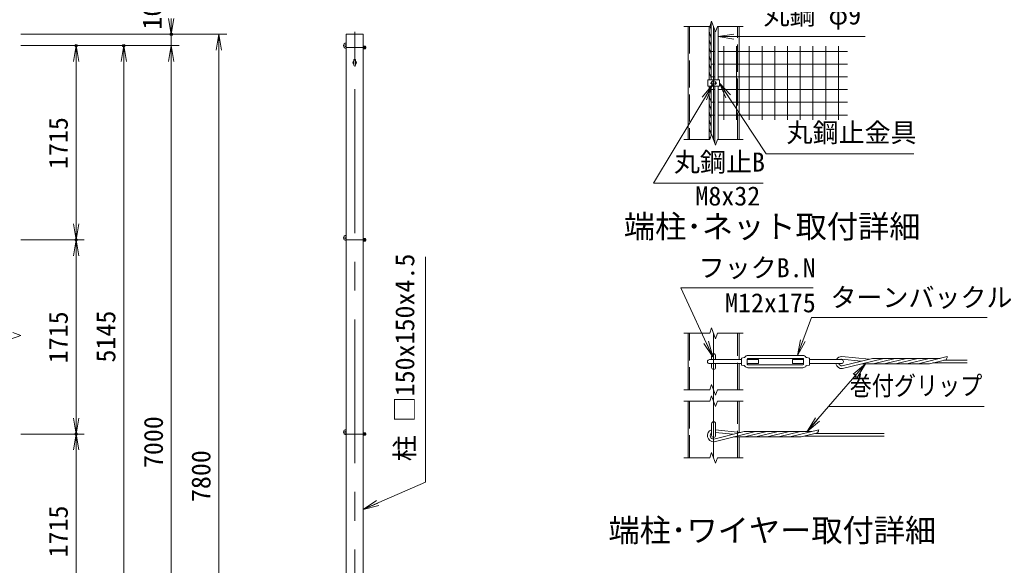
# Model space of a CAD drawing. Units: millimetres at full size. Extents: x -14700 to 14700, y -10395 to 10395.
# Drawn here: x 1217 to 9928, y 1054 to 5871 of the extents above; entities that cross this region are included whole.
import ezdxf
from ezdxf.enums import TextEntityAlignment as Align

# ---------------------------------------------------------------- set-up
doc = ezdxf.new("R2010")
doc.units = ezdxf.units.MM
doc.header["$LTSCALE"] = 40
doc.header["$PDMODE"] = 32
doc.header["$PDSIZE"] = 20
doc.linetypes.add('DASHED', pattern=[7.5, 6, -1.5])
doc.linetypes.add('USER1', pattern=[50.8, 31.75, -6.35, 6.35, -6.35])
for name, color, linetype, lineweight in [('0-0_D-STR1', 1, 'Continuous', 18), ('0-1_D-BMK', 2, 'USER1', 13), ('0-2_D-STR3', 3, 'Continuous', 13), ('0-6_D-STR-DIM', 7, 'Continuous', 13), ('0-7_0', 7, 'Continuous', 18), ('0-9_D-STR-TXT', 7, 'Continuous', 13), ('0-A_D-STR2', 7, 'Continuous', 13), ('0-B_D-TTL-TXT', 7, 'Continuous', 13)]:
    doc.layers.add(name, color=color, linetype=linetype, lineweight=lineweight)
doc.layers.add('0-8_Defpoints', color=253, linetype='Continuous')
doc.styles.add('ＭＳ ゴシック', font='')
doc.styles.get('ＭＳ ゴシック').set_extended_font_data('MS Gothic')

# ---------------------------------------------------------------- blocks, each defined once
blk = doc.blocks.new('_Open')
at = {"layer": '0-7_0'}
blk.add_line((-40, 6.67), (0, 0), dxfattribs=at)
blk.add_lwpolyline([(-40, -6.67), (0, 0), (-40, 0)], dxfattribs=at)

msp = doc.modelspace()

# ---------------------------------------------------------------- linework, layer by layer
at = {"layer": '0-0_D-STR1'}
for p, q in [((7119.04, 5812.4), (7119.04, 4812.4)), ((7569.04, 4812.4), (7569.04, 5812.4)), ((7119.04, 3102.28), (7119.04, 2602.28)), ((7569.04, 2870.28), (7569.04, 3102.28)), ((7569.04, 2602.28), (7569.04, 2834.28)), ((7119.04, 2502.28), (7119.04, 2002.28)), ((7569.04, 2232.98), (7569.04, 2502.28)), ((7569.04, 2002.28), (7569.04, 2187.29))]:
    msp.add_line(p, q, dxfattribs=at)
at = {"layer": '0-0_D-STR1', "linetype": 'DASHED'}
for p, q in [((7132.54, 5812.4), (7132.54, 4812.4)), ((7555.54, 4812.4), (7555.54, 5812.4)), ((7132.54, 3102.28), (7132.54, 2602.28)), ((7555.54, 2602.28), (7555.54, 3102.28)), ((7132.54, 2502.28), (7132.54, 2002.28)), ((7555.54, 2002.28), (7555.54, 2502.28))]:
    msp.add_line(p, q, dxfattribs=at)
at = {"layer": '0-0_D-STR1'}
msp.add_lwpolyline([(4099.8, 5742.52), (4249.8, 5742.52), (4249.8, -2057.48), (4099.8, -2057.48)], close=True, dxfattribs=at)
at = {"layer": '0-1_D-BMK'}
for p, q in [((4174.8, -2108.48), (4174.8, 5793.52)), ((7344.04, 4812.4), (7344.04, 5812.4)), ((4099.8, 5625.52), (4272.3, 5625.52)), ((7314.04, 5312.4), (7374.04, 5312.4)), ((4099.8, 3927.52), (4272.3, 3927.52)), ((7344.04, 2002.28), (7344.04, 3102.28)), ((4099.8, 2212.52), (4272.3, 2212.52))]:
    msp.add_line(p, q, dxfattribs=at)
at = {"layer": '0-2_D-STR3'}
for p, q in [((7323.04, 5340.9), (7323.04, 5849.84)), ((7305.04, 5340.9), (7305.04, 5812.4)), ((7356.04, 5340.9), (7356.04, 5779.43)), ((7383.04, 5340.9), (7383.04, 5812.4)), ((4249.8, 5636.47), (4249.8, 5614.57)), ((4249.8, 5636.47), (4259, 5636.47)), ((4249.8, 5631), (4259, 5631)), ((4249.8, 5620.05), (4259, 5620.05)), ((4249.8, 5614.57), (4259, 5614.57)), ((4259.8, 5636.47), (4259.8, 5614.57)), ((4259.8, 5636.47), (4269, 5636.47)), ((4259.8, 5634.14), (4259.8, 5616.9)), ((4259.8, 5631), (4269, 5631)), ((4259.8, 5620.05), (4269, 5620.05)), ((4259.8, 5614.57), (4269, 5614.57)), ((4269.8, 5634.14), (4269.8, 5616.9)), ((4269.8, 5631.52), (4273.85, 5631.52)), ((4269.8, 5630.57), (4274.8, 5630.57)), ((4269.8, 5619.52), (4273.85, 5619.52)), ((4274.8, 5630.57), (4273.85, 5631.52)), ((4273.85, 5631.52), (4273.85, 5619.52)), ((4274.8, 5630.57), (4274.8, 5620.47)), ((4168.55, 5468.77), (4168.55, 5516.27)), ((4181.05, 5468.77), (4181.05, 5516.27)), ((7292.44, 5340.9), (7395.64, 5340.9)), ((7292.44, 5340.9), (7292.44, 5283.9)), ((7324.54, 5323.65), (7344.04, 5334.91)), ((7324.54, 5301.14), (7324.54, 5323.65)), ((7344.04, 5334.91), (7363.54, 5323.65)), ((7363.54, 5323.65), (7363.54, 5301.14)), ((7395.64, 5340.9), (7395.64, 5283.9)), ((7292.44, 5283.9), (7395.64, 5283.9)), ((7305.04, 4812.4), (7305.04, 5283.9)), ((7323.04, 4849.84), (7323.04, 5283.9)), ((7344.04, 5289.88), (7324.54, 5301.14)), ((7363.54, 5301.14), (7344.04, 5289.88)), ((7356.04, 4779.43), (7356.04, 5283.9)), ((7383.04, 4812.4), (7383.04, 5283.9)), ((4249.8, 3938.47), (4249.8, 3916.57)), ((4249.8, 3938.47), (4259, 3938.47)), ((4249.8, 3933), (4259, 3933)), ((4249.8, 3922.05), (4259, 3922.05)), ((4259.8, 3938.47), (4259.8, 3916.57)), ((4259.8, 3938.47), (4269, 3938.47)), ((4259.8, 3936.14), (4259.8, 3918.9)), ((4259.8, 3933), (4269, 3933)), ((4259.8, 3922.05), (4269, 3922.05)), ((4269.8, 3936.14), (4269.8, 3918.9)), ((4269.8, 3933.52), (4273.85, 3933.52)), ((4269.8, 3932.57), (4274.8, 3932.57)), ((4269.8, 3921.52), (4273.85, 3921.52)), ((4274.8, 3932.57), (4273.85, 3933.52)), ((4273.85, 3933.52), (4273.85, 3921.52)), ((4274.8, 3932.57), (4274.8, 3922.47)), ((4249.8, 3916.57), (4259, 3916.57)), ((4259.8, 3916.57), (4269, 3916.57)), ((7326.04, 2903.28), (7326.04, 2870.28)), ((7362.04, 2903.28), (7362.04, 2870.28)), ((7590.03, 2882.28), (7613.43, 2887.3)), ((7590.03, 2822.28), (7590.03, 2882.28)), ((7641.03, 2829.78), (7641.03, 2874.78)), ((7647.03, 2906.28), (8133.03, 2906.28)), ((7647.03, 2880.78), (8133.03, 2880.78)), ((8139.03, 2829.78), (8139.03, 2874.78)), ((8475.26, 2898.41), (8716.24, 2873.4)), ((8478.81, 2814.53), (8735.8, 2878.25)), ((8482.54, 2790.73), (8835.52, 2878.25)), ((9344.78, 2880.9), (8757.47, 2880.9)), ((8763.48, 2835.66), (8935.24, 2878.25)), ((8863.2, 2835.66), (9034.96, 2878.25)), ((8962.92, 2835.66), (9134.68, 2878.25)), ((9062.63, 2835.66), (9234.4, 2878.25)), ((9162.35, 2835.66), (9407.81, 2896.53)), ((7308.04, 2870.28), (7590.03, 2870.28)), ((7308.04, 2834.28), (7590.03, 2834.28)), ((7326.04, 2834.28), (7326.04, 2801.28)), ((7362.04, 2834.28), (7362.04, 2801.28)), ((7590.03, 2822.28), (7613.43, 2817.27)), ((7641.03, 2870.28), (7740.03, 2870.28)), ((7647.03, 2823.78), (8133.03, 2823.78)), ((7647.03, 2798.28), (8133.03, 2798.28)), ((8040.03, 2834.28), (8040.03, 2870.28)), ((8040.03, 2870.28), (8139.03, 2870.28)), ((8040.03, 2834.28), (8139.03, 2834.28)), ((8190.03, 2822.28), (8166.63, 2817.27)), ((8190.03, 2870.28), (8472.03, 2870.28)), ((8190.03, 2834.28), (8472.03, 2834.28)), ((8474.62, 2874.35), (8647.64, 2856.39)), ((9243.23, 2833.02), (8653.09, 2833.02)), ((9262.07, 2835.66), (9396.12, 2868.9)), ((9280.7, 2840.28), (9584.04, 2840.28)), ((9377.49, 2864.28), (9584.04, 2864.28)), ((7326.04, 2303.28), (7326.04, 2201.28)), ((7362.04, 2303.28), (7362.04, 2201.28)), ((4249.8, 2223.47), (4249.8, 2201.57)), ((4249.8, 2223.47), (4259, 2223.47)), ((4249.8, 2218), (4259, 2218)), ((4249.8, 2207.05), (4259, 2207.05)), ((4249.8, 2201.57), (4259, 2201.57)), ((4259.8, 2223.47), (4259.8, 2201.57)), ((4259.8, 2223.47), (4269, 2223.47)), ((4259.8, 2221.14), (4259.8, 2203.9)), ((4259.8, 2218), (4269, 2218)), ((4259.8, 2207.05), (4269, 2207.05)), ((4259.8, 2201.57), (4269, 2201.57)), ((4269.8, 2221.14), (4269.8, 2203.9)), ((4269.8, 2218.52), (4273.85, 2218.52)), ((4269.8, 2217.57), (4274.8, 2217.57)), ((4269.8, 2206.52), (4273.85, 2206.52)), ((4274.8, 2217.57), (4273.85, 2218.52)), ((4273.85, 2218.52), (4273.85, 2206.52)), ((4274.8, 2217.57), (4274.8, 2207.47)), ((7345.18, 2168.81), (7602.18, 2232.53)), ((7348.91, 2145), (7701.89, 2232.53)), ((7362.04, 2250.57), (7582.61, 2227.68)), ((7362.04, 2226.44), (7514.01, 2210.67)), ((8109.6, 2187.29), (7519.46, 2187.29)), ((8211.15, 2235.18), (7623.84, 2235.18)), ((7629.85, 2189.94), (7801.61, 2232.53)), ((7729.57, 2189.94), (7901.33, 2232.53)), ((7829.29, 2189.94), (8001.05, 2232.53)), ((7929, 2189.94), (8100.77, 2232.53)), ((8028.72, 2189.94), (8274.18, 2250.8)), ((8128.44, 2189.94), (8262.49, 2223.18)), ((8147.07, 2194.56), (8850.41, 2194.56)), ((8243.86, 2218.56), (8850.41, 2218.56))]:
    msp.add_line(p, q, dxfattribs=at)
for points in [[(7305.04, 5769), (7310.76, 5740.54), (7318.32, 5727.29), (7323.04, 5699.96)], [(7310.15, 5814.45), (7310.76, 5811.47), (7318.32, 5798.22), (7323.04, 5770.89)], [(7305.04, 5698.07), (7310.76, 5669.61), (7318.32, 5656.36), (7323.04, 5629.04)], [(4269.8, 5620.47), (4274.8, 5620.47), (4273.85, 5619.52)], [(7305.04, 5627.14), (7310.76, 5598.68), (7318.32, 5585.43), (7323.04, 5558.11)], [(7305.04, 5556.21), (7310.76, 5527.75), (7318.32, 5514.5), (7323.04, 5487.18)], [(7305.04, 5485.28), (7310.76, 5456.82), (7318.32, 5443.58), (7323.04, 5416.25)], [(7305.04, 5414.35), (7310.76, 5385.89), (7318.32, 5372.65), (7323.04, 5345.32)], [(7305.04, 5272.5), (7310.76, 5244.04), (7318.32, 5230.79), (7323.04, 5203.46)], [(7305.04, 5201.57), (7310.76, 5173.11), (7318.32, 5159.86), (7323.04, 5132.53)], [(7305.04, 5130.64), (7310.76, 5102.18), (7318.32, 5088.93), (7323.04, 5061.6)], [(7305.04, 5059.71), (7310.76, 5031.25), (7318.32, 5018), (7323.04, 4990.68)], [(7305.04, 4988.78), (7310.76, 4960.32), (7318.32, 4947.07), (7323.04, 4919.75)], [(7305.04, 4917.85), (7310.76, 4889.39), (7318.32, 4876.15), (7323.04, 4848.82)], [(7305.04, 4846.92), (7310.76, 4818.46), (7311.28, 4817.55)], [(4269.8, 3922.47), (4274.8, 3922.47), (4273.85, 3921.52)], [(8190.03, 2822.28), (8190.03, 2882.28), (8166.63, 2887.3)], [(7641.03, 2834.28), (7740.03, 2834.28), (7740.03, 2870.28)], [(4269.8, 2207.47), (4274.8, 2207.47), (4273.85, 2206.52)]]:
    msp.add_lwpolyline(points, dxfattribs=at)
msp.add_circle((7344.04, 5312.4), 18.75, dxfattribs=at)
for centre, radius, start, end in [((4099.8, 5642.52), 23, 90, 270), ((4099.8, 5642.52), 11, 90, 270), ((4240.66, 5625.52), 19.14, 343.37369, 16.62631), ((4254.82, 5633.73), 5, 326.78843, 33.21157), ((4254.82, 5617.31), 5, 326.78843, 33.21157), ((4250.66, 5625.52), 19.14, 343.37369, 16.62631), ((4264.82, 5633.73), 5, 326.78843, 33.21157), ((4264.82, 5617.31), 5, 326.78843, 33.21157), ((4174.8, 5492.52), 15, 114.62432, 245.37568), ((4174.8, 5516.27), 6.25, 0, 180), ((4174.8, 5492.52), 15, 294.62432, 65.37568), ((4174.8, 5468.77), 6.25, 180, 0), ((4099.8, 3944.52), 23, 90, 270), ((4099.8, 3944.52), 11, 90, 270), ((4240.66, 3927.52), 19.14, 343.37369, 16.62631), ((4254.82, 3935.73), 5, 326.78843, 33.21157), ((4254.82, 3919.31), 5, 326.78843, 33.21157), ((4250.66, 3927.52), 19.14, 343.37369, 16.62631), ((4264.82, 3935.73), 5, 326.78843, 33.21157), ((4264.82, 3919.31), 5, 326.78843, 33.21157), ((7344.04, 2903.28), 18, 0, 180), ((7610.91, 2899.03), 12, 282.09925, 326.11888), ((7647.03, 2874.78), 31.5, 90, 146.11888), ((7647.03, 2874.78), 6, 90, 180), ((8133.03, 2874.78), 31.5, 33.88112, 90), ((8133.03, 2874.78), 6, 0, 90), ((8169.14, 2899.03), 12, 213.88112, 257.90075), ((8477.67, 2844.51), 54, 92.82496, 151.48944), ((8757.47, 2790.9), 90, 90, 103.92636), ((8857.19, 2790.9), 90, 90, 103.92636), ((8956.9, 2790.9), 90, 90, 103.92636), ((9056.62, 2790.9), 90, 90, 103.92636), ((9156.34, 2790.9), 90, 90, 103.92636), ((9256.06, 2790.9), 90, 90, 103.92636), ((9206.01, 2965.67), 213.32, 333.02173, 341.08588), ((7308.04, 2852.28), 18, 90, 270), ((7344.04, 2801.28), 18, 180, 0), ((7610.91, 2805.53), 12, 33.88112, 77.90075), ((7647.03, 2829.78), 31.5, 213.88112, 270), ((7647.03, 2829.78), 6, 180, 270), ((8133.03, 2829.78), 6, 270, 0), ((8133.03, 2829.78), 31.5, 270, 326.11888), ((8169.14, 2805.53), 12, 102.09925, 146.11888), ((8477.67, 2844.51), 54, 191.63319, 275.17572), ((8477.67, 2844.51), 30, 199.92759, 272.18972), ((8477.67, 2844.51), 30, 95.82544, 120.77566), ((8472.03, 2852.28), 18, 270, 90), ((8741.82, 2923.02), 90, 270, 283.92645), ((8841.53, 2923.02), 90, 270, 283.92645), ((8941.25, 2923.02), 90, 270, 283.92645), ((9040.97, 2923.02), 90, 270, 283.92645), ((9140.69, 2923.02), 90, 270, 283.92645), ((9240.41, 2923.02), 90, 270, 283.92645), ((7344.04, 2303.28), 18, 0, 180), ((4099.8, 2229.52), 23, 90, 270), ((4099.8, 2229.52), 11, 90, 270), ((4240.66, 2212.52), 19.14, 343.37369, 16.62631), ((4254.82, 2220.73), 5, 326.78843, 33.21157), ((4254.82, 2204.31), 5, 326.78843, 33.21157), ((4250.66, 2212.52), 19.14, 343.37369, 16.62631), ((4264.82, 2220.73), 5, 326.78843, 33.21157), ((4264.82, 2204.31), 5, 326.78843, 33.21157), ((7344.04, 2198.78), 54, 109.47138, 275.17572), ((7344.04, 2198.78), 30, 126.87024, 272.18972), ((7344.04, 2201.28), 18, 180, 0), ((7623.84, 2145.17), 90, 90, 103.92636), ((7608.19, 2277.29), 90, 270, 283.92645), ((7723.56, 2145.17), 90, 90, 103.92636), ((7707.9, 2277.29), 90, 270, 283.92645), ((7823.28, 2145.17), 90, 90, 103.92636), ((7807.63, 2277.29), 90, 270, 283.92645), ((7922.99, 2145.17), 90, 90, 103.92636), ((7907.34, 2277.29), 90, 270, 283.92645), ((8022.71, 2145.17), 90, 90, 103.92636), ((8007.06, 2277.29), 90, 270, 283.92645), ((8122.43, 2145.17), 90, 90, 103.92636), ((8106.78, 2277.29), 90, 270, 283.92645), ((8072.38, 2319.95), 213.32, 333.02173, 341.08588)]:
    msp.add_arc(centre, radius, start, end, dxfattribs=at)
at = {"layer": '0-6_D-STR-DIM'}
for p, q in [((7326.72, 5859.97), (7309.41, 5812.4)), ((7361.35, 5764.82), (7326.72, 5859.97)), ((7081.54, 5812.4), (7309.41, 5812.4)), ((7378.67, 5812.4), (7361.35, 5764.82)), ((7378.67, 5812.4), (7606.54, 5812.4)), ((1225.76, 5742.52), (2625.76, 5742.52)), ((1225.76, 5742.52), (3045.76, 5742.52)), ((2555.76, 5642.52), (2555.76, 5742.52)), ((2975.76, 5742.52), (2975.76, -2057.48)), ((1225.76, 5642.52), (1785.76, 5642.52)), ((1225.76, 5642.52), (2205.76, 5642.52)), ((1225.76, 5642.52), (2625.76, 5642.52)), ((1225.76, 5642.52), (2625.76, 5642.52)), ((1715.76, 3927.52), (1715.76, 5642.52)), ((2135.76, 497.52), (2135.76, 5642.52)), ((2555.76, 5642.52), (2555.76, -1357.48)), ((2555.76, 5502.52), (2555.76, 5362.52)), ((7081.54, 4812.4), (7309.41, 4812.4)), ((7326.72, 4859.97), (7309.41, 4812.4)), ((7361.35, 4764.82), (7326.72, 4859.97)), ((7378.67, 4812.4), (7361.35, 4764.82)), ((7378.67, 4812.4), (7606.54, 4812.4)), ((1225.76, 3927.52), (1785.76, 3927.52)), ((1225.76, 3927.52), (1785.76, 3927.52)), ((1715.76, 2212.52), (1715.76, 3927.52)), ((7326.72, 3149.86), (7309.41, 3102.28)), ((7361.35, 3054.71), (7326.72, 3149.86)), ((1085.28, 3031.87), (1226.24, 3083.17)), ((1226.24, 3083.17), (1155.76, 3108.83)), ((7081.54, 3102.28), (7309.41, 3102.28)), ((7378.67, 3102.28), (7361.35, 3054.71)), ((7378.67, 3102.28), (7606.54, 3102.28)), ((7326.72, 2649.86), (7309.41, 2602.28)), ((7361.35, 2554.71), (7326.72, 2649.86)), ((7081.54, 2602.28), (7309.41, 2602.28)), ((7326.72, 2549.86), (7309.41, 2502.28)), ((7361.35, 2454.71), (7326.72, 2549.86)), ((7378.67, 2602.28), (7361.35, 2554.71)), ((7378.67, 2602.28), (7606.54, 2602.28)), ((7081.54, 2502.28), (7309.41, 2502.28)), ((7378.67, 2502.28), (7361.35, 2454.71)), ((7378.67, 2502.28), (7606.54, 2502.28)), ((1225.76, 2212.52), (1785.76, 2212.52)), ((1225.76, 2212.52), (1785.76, 2212.52)), ((1715.76, 497.52), (1715.76, 2212.52)), ((7326.72, 2049.86), (7309.41, 2002.28)), ((7361.35, 1954.71), (7326.72, 2049.86)), ((7081.54, 2002.28), (7309.41, 2002.28)), ((7378.67, 2002.28), (7361.35, 1954.71)), ((7378.67, 2002.28), (7606.54, 2002.28))]:
    msp.add_line(p, q, dxfattribs=at)
at = {"layer": '0-8_Defpoints'}
for p in [(2555.76, 5742.52), (1715.76, 5642.52), (2135.76, 5642.52), (1715.76, 3927.52), (1715.76, 2212.52)]:
    msp.add_point(p, dxfattribs=at)
at = {"layer": '0-9_D-STR-TXT'}
for p, q in [((8680.87, 5721.78), (7385.04, 5721.78)), ((8359.16, 2454.66), (8171.26, 2236.69))]:
    msp.add_line(p, q, dxfattribs=at)
for points in [[(7782.29, 4426.92), (6813.45, 4426.92), (7333.26, 5293.79)], [(9112.27, 4686.46), (7807.64, 4686.46), (7396.74, 5310.72)], [(4799.44, 3778.27), (4799.44, 1786.97), (4251.63, 1548.6)], [(8224.33, 3504.61), (7054.72, 3504.61), (7335.46, 2897.02)], [(9758.88, 3241.13), (8207.3, 3241.13), (8084.16, 2908.16)], [(9733.97, 2454.66), (8359.16, 2454.66), (8684.02, 2831.5)]]:
    msp.add_lwpolyline(points, dxfattribs=at)
at = {"layer": '0-A_D-STR2'}
for p, q in [((7323.04, 5592.16), (7356.04, 5592.16)), ((7383.04, 5592.16), (8526.94, 5592.16)), ((7433.91, 4987.9), (7433.91, 5636.89)), ((7546.41, 4987.9), (7546.41, 5636.89)), ((7658.91, 4987.9), (7658.91, 5636.89)), ((7771.41, 4987.9), (7771.41, 5636.89)), ((7883.91, 4987.9), (7883.91, 5636.89)), ((7996.41, 4987.9), (7996.41, 5636.89)), ((8108.91, 4987.9), (8108.91, 5636.89)), ((8221.41, 4987.9), (8221.41, 5636.89)), ((8333.91, 4987.9), (8333.91, 5636.89)), ((8446.41, 4987.9), (8446.41, 5636.89)), ((7323.04, 5479.66), (7356.04, 5479.66)), ((7383.04, 5479.66), (8526.94, 5479.66)), ((7323.04, 5367.16), (7356.04, 5367.16)), ((7383.04, 5367.16), (8526.94, 5367.16)), ((7323.04, 5254.66), (7356.04, 5254.66)), ((7383.04, 5254.66), (8526.94, 5254.66)), ((7323.04, 5142.16), (7356.04, 5142.16)), ((7383.04, 5142.16), (8526.94, 5142.16)), ((7323.04, 5029.66), (7356.04, 5029.66)), ((7383.04, 5029.66), (8526.94, 5029.66)), ((1225, 3082.72), (1225, 3083.62))]:
    msp.add_line(p, q, dxfattribs=at)

# ---------------------------------------------------------------- block references
at = {"layer": '0-6_D-STR-DIM', "xscale": 3.5, "yscale": 3.5}
for p, rotation in [((2555.76, 5742.52), 270), ((2975.76, 5742.52), 90), ((1715.76, 5642.52), 90), ((2135.76, 5642.52), 90), ((2555.76, 5642.52), 90), ((2555.76, 5642.52), 90), ((1715.76, 3927.52), 270), ((1715.76, 3927.52), 90), ((1715.76, 2212.52), 270), ((1715.76, 2212.52), 90)]:
    msp.add_blockref('_Open', p, dxfattribs=dict(at, rotation=rotation))
at = {"layer": '0-9_D-STR-TXT', "xscale": 3.5, "yscale": 3.5}
for p, rotation in [((7383.04, 5721.78), 180), ((7395.64, 5312.4), 123.35383), ((7334.29, 5295.51), 59.05144), ((7336.3, 2895.2), 294.79941), ((8083.47, 2906.28), 249.70489), ((8685.33, 2833.02), 49.23711), ((8169.96, 2235.17), 229.23711), ((4249.8, 1547.8), 203.51515)]:
    msp.add_blockref('_Open', p, dxfattribs=dict(at, rotation=rotation))

# ---------------------------------------------------------------- texts
at = {"layer": '0-6_D-STR-DIM', "style": 'ＭＳ ゴシック'}
for s, p in [('100', (2521.18, 5784.4)), ('1715', (1692.14, 4553.06)), ('1715', (1692.14, 2838.06)), ('5145', (2112.14, 2844.27)), ('7000', (2532.14, 1912.33)), ('7800', (2952.14, 1612.33)), ('1715', (1692.14, 1123.06))]:
    msp.add_text(s, height=168.3, rotation=90, dxfattribs=at).set_placement(p, align=Align.BOTTOM_LEFT)
at = {"layer": '0-9_D-STR-TXT', "style": 'ＭＳ ゴシック'}
for s, p in [('丸鋼 φ9', (7784.55, 5778.27)), ('丸鋼止金具', (7988.54, 4739.84)), ('丸鋼止B', (6994.35, 4479.85)), ('M8x32', (7183.2, 4180.37)), ('フックB.N', (7212.52, 3546.44)), ('ターンバックル', (8375.76, 3284.73)), ('M12x175', (7444.93, 3237.19))]:
    msp.add_text(s, height=168.3, dxfattribs=at).set_placement(p, align=Align.BOTTOM_LEFT)
msp.add_text('柱 □150x150x4.5', height=168.3, rotation=90, dxfattribs=at).set_placement((4751.84, 1972.31), align=Align.BOTTOM_LEFT)
at = {"layer": '0-9_D-STR-TXT', "style": 'ＭＳ ゴシック', "width": 0.85}
msp.add_text('巻付グリップ', height=168.3, dxfattribs=at).set_placement((8545.39, 2505.37), align=Align.BOTTOM_LEFT)
at = {"layer": '0-B_D-TTL-TXT', "style": 'ＭＳ ゴシック'}
for s, p in [('端柱･ネット取付詳細', (6551.68, 3883.32)), ('端柱･ワイヤー取付詳細', (6415.23, 1201.04))]:
    msp.add_text(s, height=202.1, dxfattribs=at).set_placement(p, align=Align.BOTTOM_LEFT)

doc.saveas('drawing.dxf')
